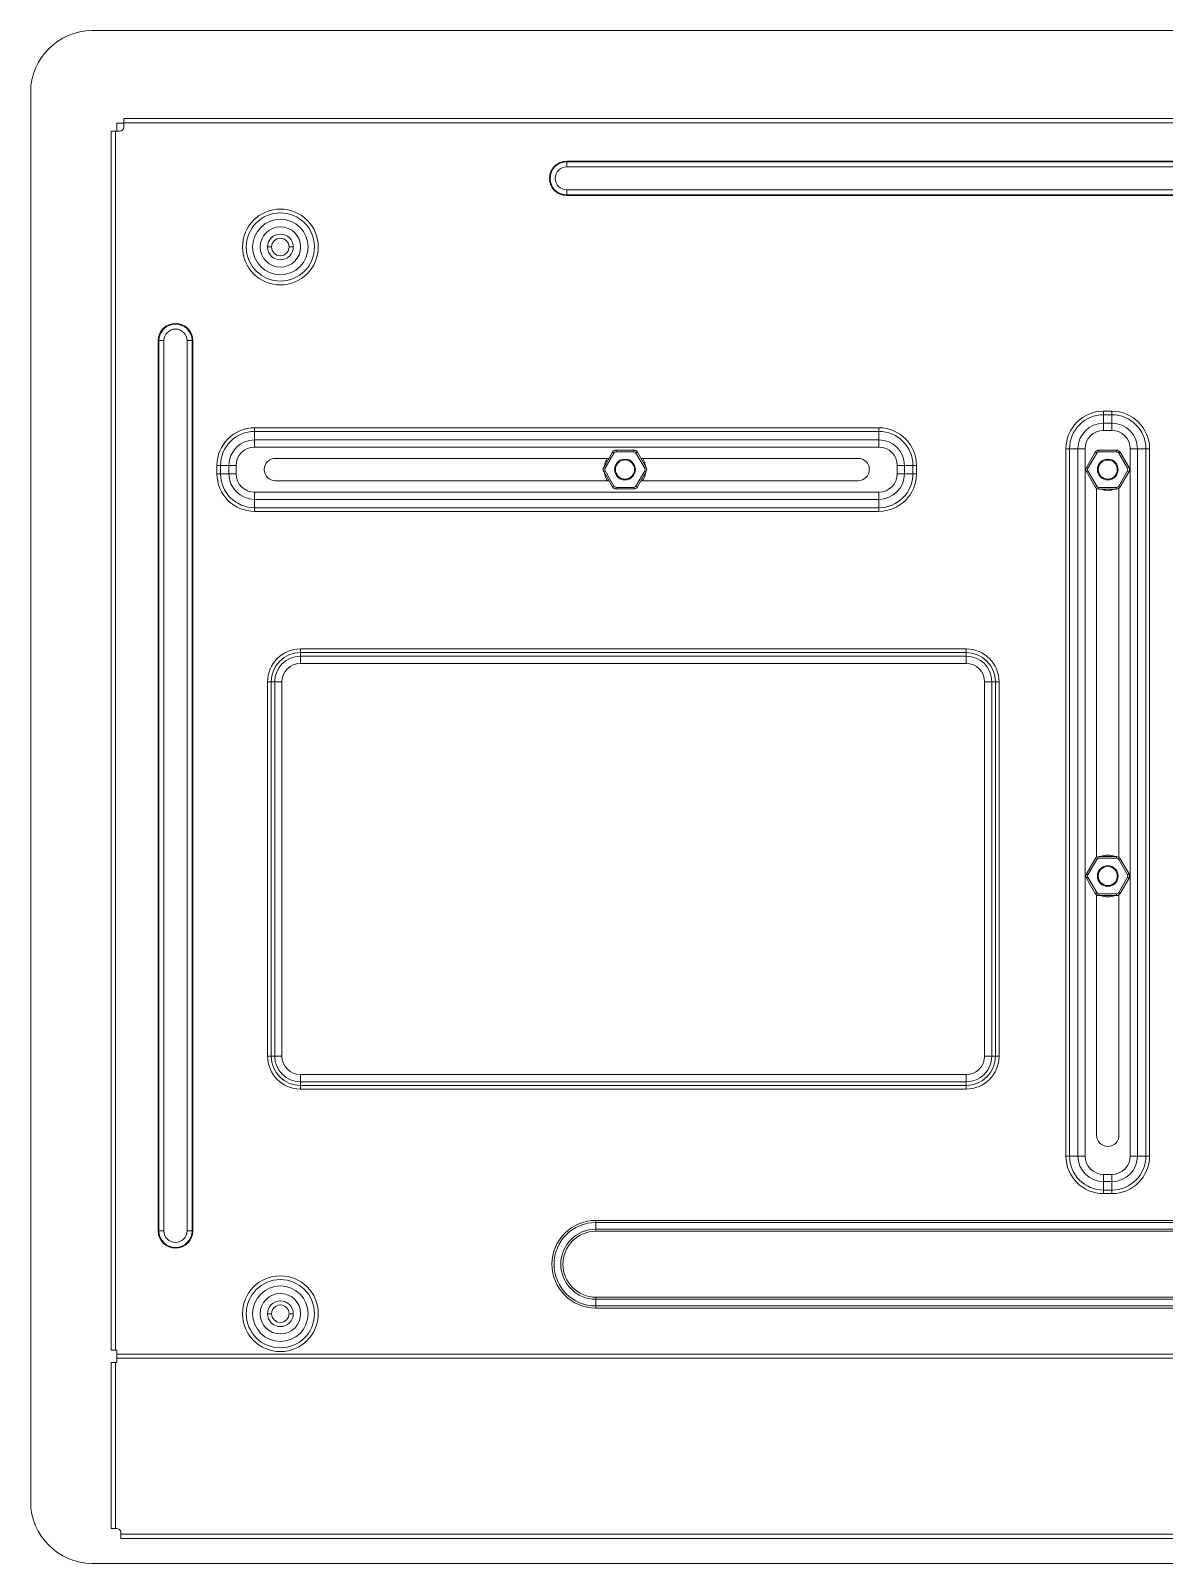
# Model space of a CAD drawing. Header units: millimetres. Extents: x 15833 to 16724, y 29277 to 29907.
# Drawn here: x 16317.5 to 16453.7, y 29552.2 to 29736.4 of the extents above; entities that cross this region are included whole.
import ezdxf

# ---------------------------------------------------------------- set-up
doc = ezdxf.new("R2010")
doc.units = ezdxf.units.MM

msp = doc.modelspace()

# ---------------------------------------------------------------- linework, layer by layer
at = {"linetype": 'Continuous', "lineweight": 0}
for p, q in [((16324.924, 29736.441), (16600.924, 29736.441)), ((16317.524, 29559.641), (16317.524, 29729.041)), ((16327.211, 29577.881), (16327.211, 29724.381)), ((16327.211, 29724.381), (16328.211, 29724.381)), ((16327.711, 29577.881), (16327.711, 29724.381)), ((16327.861, 29724.381), (16327.861, 29725.331)), ((16328.711, 29725.331), (16327.861, 29725.331)), ((16328.711, 29725.881), (16328.711, 29724.881)), ((16328.711, 29725.881), (16594.911, 29725.881)), ((16328.711, 29725.381), (16594.911, 29725.381)), ((16381.924, 29720.076), (16381.924, 29720.768)), ((16543.924, 29720.768), (16381.924, 29720.768)), ((16543.924, 29720.682), (16381.924, 29720.682)), ((16543.924, 29720.076), (16381.924, 29720.076)), ((16381.924, 29717.307), (16381.924, 29716.614)), ((16381.924, 29717.307), (16543.924, 29717.307)), ((16381.924, 29716.7), (16543.924, 29716.7)), ((16381.924, 29716.614), (16543.924, 29716.614)), ((16345.974, 29710.441), (16346.474, 29710.441)), ((16349.074, 29710.441), (16348.574, 29710.441)), ((16332.846, 29699.191), (16332.846, 29592.191)), ((16333.539, 29699.191), (16332.846, 29699.191)), ((16332.933, 29699.191), (16332.933, 29592.191)), ((16333.539, 29699.191), (16333.539, 29592.191)), ((16336.308, 29592.191), (16336.308, 29699.191)), ((16336.308, 29699.191), (16337.001, 29699.191)), ((16336.914, 29592.191), (16336.914, 29699.191)), ((16337.001, 29592.191), (16337.001, 29699.191)), ((16446.424, 29688.402), (16446.424, 29690.712)), ((16447.424, 29690.712), (16446.424, 29690.712)), ((16447.424, 29690.279), (16446.424, 29690.279)), ((16447.424, 29688.402), (16447.424, 29690.712)), ((16344.424, 29686.402), (16344.424, 29688.712)), ((16419.424, 29688.712), (16344.424, 29688.712)), ((16419.424, 29688.279), (16344.424, 29688.279)), ((16419.424, 29686.402), (16419.424, 29688.712)), ((16447.424, 29689.268), (16446.424, 29689.268)), ((16447.424, 29688.402), (16446.424, 29688.402)), ((16419.424, 29687.268), (16344.424, 29687.268)), ((16419.424, 29686.402), (16344.424, 29686.402)), ((16387.429, 29685.783), (16386.368, 29683.945)), ((16387.603, 29685.683), (16386.541, 29683.845)), ((16387.603, 29685.683), (16387.429, 29685.783)), ((16387.862, 29685.833), (16387.862, 29686.033)), ((16389.985, 29686.033), (16387.862, 29686.033)), ((16389.985, 29685.833), (16387.862, 29685.833)), ((16389.985, 29685.833), (16389.985, 29686.033)), ((16390.245, 29685.683), (16390.418, 29685.783)), ((16391.306, 29683.845), (16390.245, 29685.683)), ((16391.479, 29683.945), (16390.418, 29685.783)), ((16441.903, 29686.191), (16441.903, 29601.191)), ((16441.903, 29686.191), (16444.212, 29686.191)), ((16442.336, 29686.191), (16442.336, 29601.191)), ((16443.346, 29686.191), (16443.346, 29601.191)), ((16444.212, 29686.191), (16444.212, 29601.191)), ((16445.429, 29685.779), (16444.368, 29683.941)), ((16445.603, 29685.679), (16444.541, 29683.841)), ((16445.603, 29685.679), (16445.429, 29685.779)), ((16445.862, 29685.829), (16445.862, 29686.029)), ((16447.985, 29686.029), (16445.862, 29686.029)), ((16447.985, 29685.829), (16445.862, 29685.829)), ((16447.985, 29685.829), (16447.985, 29686.029)), ((16448.245, 29685.679), (16448.418, 29685.779)), ((16449.306, 29683.841), (16448.245, 29685.679)), ((16449.479, 29683.941), (16448.418, 29685.779)), ((16449.635, 29601.191), (16449.635, 29686.191)), ((16449.635, 29686.191), (16451.944, 29686.191)), ((16450.501, 29601.191), (16450.501, 29686.191)), ((16451.511, 29601.191), (16451.511, 29686.191)), ((16451.944, 29601.191), (16451.944, 29686.191)), ((16339.903, 29684.191), (16339.903, 29683.191)), ((16339.903, 29684.191), (16342.212, 29684.191)), ((16340.336, 29684.191), (16340.336, 29683.191)), ((16341.346, 29684.191), (16341.346, 29683.191)), ((16342.212, 29684.191), (16342.212, 29683.191)), ((16346.924, 29685.041), (16387.001, 29685.041)), ((16386.541, 29683.845), (16386.368, 29683.945)), ((16390.846, 29685.041), (16416.924, 29685.041)), ((16391.306, 29683.845), (16391.479, 29683.945)), ((16421.635, 29683.191), (16421.635, 29684.191)), ((16421.635, 29684.191), (16423.944, 29684.191)), ((16422.501, 29683.191), (16422.501, 29684.191)), ((16423.511, 29683.191), (16423.511, 29684.191)), ((16423.944, 29683.191), (16423.944, 29684.191)), ((16444.541, 29683.841), (16444.368, 29683.941)), ((16449.306, 29683.841), (16449.479, 29683.941)), ((16339.903, 29683.191), (16342.212, 29683.191)), ((16387.005, 29682.341), (16346.924, 29682.341)), ((16386.541, 29683.545), (16386.368, 29683.445)), ((16386.368, 29683.445), (16387.429, 29681.607)), ((16386.541, 29683.545), (16387.602, 29681.707)), ((16390.245, 29681.707), (16391.306, 29683.545)), ((16390.418, 29681.607), (16391.479, 29683.445)), ((16416.924, 29682.341), (16390.842, 29682.341)), ((16391.306, 29683.545), (16391.479, 29683.445)), ((16421.635, 29683.191), (16423.944, 29683.191)), ((16444.541, 29683.541), (16444.368, 29683.441)), ((16444.368, 29683.441), (16445.429, 29681.603)), ((16444.541, 29683.541), (16445.602, 29681.703)), ((16448.245, 29681.703), (16449.306, 29683.541)), ((16448.418, 29681.603), (16449.479, 29683.441)), ((16449.306, 29683.541), (16449.479, 29683.441)), ((16344.424, 29678.67), (16344.424, 29680.98)), ((16344.424, 29680.98), (16419.424, 29680.98)), ((16387.602, 29681.707), (16387.429, 29681.607)), ((16387.862, 29681.557), (16387.862, 29681.357)), ((16387.862, 29681.557), (16389.985, 29681.557)), ((16387.862, 29681.357), (16389.985, 29681.357)), ((16389.985, 29681.557), (16389.985, 29681.357)), ((16390.245, 29681.707), (16390.418, 29681.607)), ((16419.424, 29678.67), (16419.424, 29680.98)), ((16445.602, 29681.703), (16445.429, 29681.603)), ((16445.574, 29637.087), (16445.574, 29681.445)), ((16445.862, 29681.553), (16445.862, 29681.353)), ((16445.862, 29681.553), (16447.985, 29681.553)), ((16445.862, 29681.353), (16447.985, 29681.353)), ((16447.985, 29681.553), (16447.985, 29681.353)), ((16448.245, 29681.703), (16448.418, 29681.603)), ((16448.274, 29681.445), (16448.274, 29637.087)), ((16344.424, 29680.114), (16419.424, 29680.114)), ((16344.424, 29679.103), (16419.424, 29679.103)), ((16344.424, 29678.67), (16419.424, 29678.67)), ((16349.924, 29660.402), (16349.924, 29662.134)), ((16429.924, 29662.134), (16349.924, 29662.134)), ((16429.924, 29660.402), (16429.924, 29662.134)), ((16429.924, 29661.701), (16349.924, 29661.701)), ((16429.924, 29661.268), (16349.924, 29661.268)), ((16429.924, 29660.402), (16349.924, 29660.402)), ((16345.98, 29658.191), (16345.98, 29613.191)), ((16345.98, 29658.191), (16347.712, 29658.191)), ((16346.413, 29658.191), (16346.413, 29613.191)), ((16346.846, 29658.191), (16346.846, 29613.191)), ((16347.712, 29658.191), (16347.712, 29613.191)), ((16432.135, 29613.191), (16432.135, 29658.191)), ((16432.135, 29658.191), (16433.867, 29658.191)), ((16433.001, 29613.191), (16433.001, 29658.191)), ((16433.434, 29613.191), (16433.434, 29658.191)), ((16433.867, 29613.191), (16433.867, 29658.191)), ((16445.429, 29636.929), (16444.368, 29635.091)), ((16445.603, 29636.829), (16444.541, 29634.991)), ((16445.603, 29636.829), (16445.429, 29636.929)), ((16445.862, 29636.979), (16445.862, 29637.179)), ((16447.985, 29637.179), (16445.862, 29637.179)), ((16447.985, 29636.979), (16445.862, 29636.979)), ((16447.985, 29636.979), (16447.985, 29637.179)), ((16448.245, 29636.829), (16448.418, 29636.929)), ((16449.306, 29634.991), (16448.245, 29636.829)), ((16449.479, 29635.091), (16448.418, 29636.929)), ((16444.541, 29634.991), (16444.368, 29635.091)), ((16444.541, 29634.691), (16444.368, 29634.591)), ((16444.368, 29634.591), (16445.429, 29632.753)), ((16444.541, 29634.691), (16445.602, 29632.853)), ((16448.245, 29632.853), (16449.306, 29634.691)), ((16448.418, 29632.753), (16449.479, 29634.591)), ((16449.306, 29634.991), (16449.479, 29635.091)), ((16449.306, 29634.691), (16449.479, 29634.591)), ((16445.602, 29632.853), (16445.429, 29632.753)), ((16445.574, 29603.691), (16445.574, 29632.595)), ((16445.862, 29632.703), (16445.862, 29632.503)), ((16445.862, 29632.703), (16447.985, 29632.703)), ((16445.862, 29632.503), (16447.985, 29632.503)), ((16447.985, 29632.703), (16447.985, 29632.503)), ((16448.245, 29632.853), (16448.418, 29632.753)), ((16448.274, 29632.595), (16448.274, 29603.691)), ((16345.98, 29613.191), (16347.712, 29613.191)), ((16432.135, 29613.191), (16433.867, 29613.191)), ((16349.924, 29609.248), (16349.924, 29610.98)), ((16349.924, 29610.98), (16429.924, 29610.98)), ((16429.924, 29609.248), (16429.924, 29610.98)), ((16349.924, 29610.114), (16429.924, 29610.114)), ((16349.924, 29609.681), (16429.924, 29609.681)), ((16349.924, 29609.248), (16429.924, 29609.248)), ((16441.903, 29601.191), (16444.212, 29601.191)), ((16449.635, 29601.191), (16451.944, 29601.191)), ((16446.424, 29598.98), (16447.424, 29598.98)), ((16446.424, 29596.67), (16446.424, 29598.98)), ((16446.424, 29598.114), (16447.424, 29598.114)), ((16447.424, 29596.67), (16447.424, 29598.98)), ((16446.424, 29597.103), (16447.424, 29597.103)), ((16446.424, 29596.67), (16447.424, 29596.67)), ((16333.539, 29592.191), (16332.846, 29592.191)), ((16336.308, 29592.191), (16337.001, 29592.191)), ((16385.424, 29592.152), (16385.424, 29593.459)), ((16490.174, 29593.459), (16385.424, 29593.459)), ((16490.174, 29593.209), (16385.424, 29593.209)), ((16490.174, 29592.402), (16385.424, 29592.402)), ((16490.174, 29592.152), (16385.424, 29592.152)), ((16385.424, 29582.923), (16385.424, 29584.23)), ((16385.424, 29584.23), (16490.174, 29584.23)), ((16385.424, 29583.98), (16490.174, 29583.98)), ((16385.424, 29583.173), (16490.174, 29583.173)), ((16385.424, 29582.923), (16490.174, 29582.923)), ((16345.974, 29582.241), (16346.474, 29582.241)), ((16349.074, 29582.241), (16348.574, 29582.241)), ((16327.211, 29577.881), (16327.861, 29577.881)), ((16327.861, 29576.381), (16327.861, 29577.881)), ((16327.861, 29577.381), (16490.174, 29577.381)), ((16327.211, 29556.441), (16327.211, 29576.381)), ((16327.211, 29576.381), (16327.861, 29576.381)), ((16327.711, 29556.441), (16327.711, 29576.381)), ((16482.924, 29576.881), (16327.861, 29576.881)), ((16327.211, 29556.441), (16327.861, 29556.441)), ((16328.361, 29555.241), (16328.361, 29555.941)), ((16595.261, 29555.741), (16328.361, 29555.741)), ((16595.261, 29555.241), (16328.361, 29555.241)), ((16600.924, 29552.241), (16324.924, 29552.241))]:
    msp.add_line(p, q, dxfattribs=at)
for centre, radius in [((16347.524, 29710.441), 4.553), ((16347.524, 29710.441), 4.1), ((16347.524, 29710.441), 3.338), ((16347.524, 29710.441), 2.431), ((16347.524, 29710.441), 1.55), ((16347.524, 29710.441), 1.05), ((16388.924, 29683.695), 1.25), ((16388.924, 29683.695), 1.15), ((16446.924, 29683.691), 1.25), ((16446.924, 29683.691), 1.15), ((16446.924, 29634.841), 1.25), ((16446.924, 29634.841), 1.15), ((16347.524, 29582.241), 4.553), ((16347.524, 29582.241), 4.1), ((16347.524, 29582.241), 3.338), ((16347.524, 29582.241), 2.431), ((16347.524, 29582.241), 1.55), ((16347.524, 29582.241), 1.05)]:
    msp.add_circle(centre, radius, dxfattribs=at)
for centre, radius, start, end in [((16324.924, 29729.041), 7.4, 90, 180), ((16328.211, 29724.881), 0.5, 270, 0), ((16381.924, 29718.691), 2.077, 90, 270), ((16381.924, 29718.691), 1.991, 90, 270), ((16381.924, 29718.691), 1.385, 90, 270), ((16334.924, 29699.191), 2.077, 0, 180), ((16334.924, 29699.191), 1.991, 0, 180), ((16334.924, 29699.191), 1.385, 0, 180), ((16446.424, 29686.191), 4.521, 90, 180), ((16446.424, 29686.191), 4.088, 90, 180), ((16447.424, 29686.191), 4.521, 0, 90), ((16447.424, 29686.191), 4.088, 0, 90), ((16344.424, 29684.191), 4.521, 90, 180), ((16344.424, 29684.191), 4.088, 90, 180), ((16419.424, 29684.191), 4.521, 0, 90), ((16419.424, 29684.191), 4.088, 0, 90), ((16446.424, 29686.191), 3.077, 90, 180), ((16446.424, 29686.191), 2.211, 90, 180), ((16447.424, 29686.191), 3.077, 0, 90), ((16447.424, 29686.191), 2.211, 0, 90), ((16344.424, 29684.191), 3.077, 90, 180), ((16344.424, 29684.191), 2.211, 90, 180), ((16387.862, 29685.533), 0.5, 89.99613, 149.99613), ((16387.862, 29685.533), 0.3, 89.99613, 149.99613), ((16389.985, 29685.533), 0.5, 29.99613, 89.99613), ((16389.985, 29685.533), 0.3, 29.99613, 89.99613), ((16419.424, 29684.191), 3.077, 0, 90), ((16419.424, 29684.191), 2.211, 0, 90), ((16445.862, 29685.529), 0.5, 89.99613, 149.99613), ((16445.862, 29685.529), 0.3, 89.99613, 149.99613), ((16447.985, 29685.529), 0.5, 29.99613, 89.99613), ((16447.985, 29685.529), 0.3, 29.99613, 89.99613), ((16346.924, 29683.691), 1.35, 90, 270), ((16386.801, 29683.695), 0.5, 149.99613, 209.99613), ((16388.924, 29683.695), 2.5, 147.37428, 170.08411), ((16386.801, 29683.695), 0.3, 149.99613, 209.99613), ((16388.924, 29683.695), 2.5, 9.66324, 32.65417), ((16391.046, 29683.695), 0.3, 329.99613, 29.99613), ((16391.046, 29683.695), 0.5, 329.99613, 29.99613), ((16416.924, 29683.691), 1.35, 270, 90), ((16444.801, 29683.691), 0.5, 149.99613, 209.99613), ((16444.801, 29683.691), 0.3, 149.99613, 209.99613), ((16449.046, 29683.691), 0.3, 329.99613, 29.99613), ((16449.046, 29683.691), 0.5, 329.99613, 29.99613), ((16344.424, 29683.191), 4.521, 180, 270), ((16344.424, 29683.191), 4.088, 180, 270), ((16344.424, 29683.191), 3.077, 180, 270), ((16344.424, 29683.191), 2.211, 180, 270), ((16388.924, 29683.695), 2.5, 189.66324, 212.87157), ((16388.924, 29683.695), 2.5, 327.15521, 350.08411), ((16419.424, 29683.191), 4.521, 270, 0), ((16419.424, 29683.191), 4.088, 270, 0), ((16419.424, 29683.191), 3.077, 270, 0), ((16419.424, 29683.191), 2.211, 270, 0), ((16387.862, 29681.857), 0.5, 209.99613, 269.99613), ((16387.862, 29681.857), 0.3, 209.99613, 269.99613), ((16389.985, 29681.857), 0.3, 269.99613, 329.99613), ((16389.985, 29681.857), 0.5, 269.99613, 329.99613), ((16445.862, 29681.853), 0.5, 209.99613, 269.99613), ((16445.862, 29681.853), 0.3, 209.99613, 269.99613), ((16446.924, 29683.691), 2.5, 249.5408, 290.45254), ((16447.985, 29681.853), 0.3, 269.99613, 329.99613), ((16447.985, 29681.853), 0.5, 269.99613, 329.99613), ((16349.924, 29658.191), 3.943, 90, 180), ((16429.924, 29658.191), 3.943, 0, 90), ((16349.924, 29658.191), 3.51, 90, 180), ((16349.924, 29658.191), 3.077, 90, 180), ((16349.924, 29658.191), 2.211, 90, 180), ((16429.924, 29658.191), 3.51, 0, 90), ((16429.924, 29658.191), 3.077, 0, 90), ((16429.924, 29658.191), 2.211, 0, 90), ((16445.862, 29636.679), 0.5, 89.99613, 149.99613), ((16445.862, 29636.679), 0.3, 89.99613, 149.99613), ((16446.924, 29634.841), 2.5, 69.5408, 110.45254), ((16447.985, 29636.679), 0.5, 29.99613, 89.99613), ((16447.985, 29636.679), 0.3, 29.99613, 89.99613), ((16444.801, 29634.841), 0.5, 149.99613, 209.99613), ((16444.801, 29634.841), 0.3, 149.99613, 209.99613), ((16449.046, 29634.841), 0.3, 329.99613, 29.99613), ((16449.046, 29634.841), 0.5, 329.99613, 29.99613), ((16445.862, 29633.003), 0.5, 209.99613, 269.99613), ((16445.862, 29633.003), 0.3, 209.99613, 269.99613), ((16446.924, 29634.841), 2.5, 249.5408, 290.45254), ((16447.985, 29633.003), 0.3, 269.99613, 329.99613), ((16447.985, 29633.003), 0.5, 269.99613, 329.99613), ((16349.924, 29613.191), 3.943, 180, 270), ((16349.924, 29613.191), 3.51, 180, 270), ((16349.924, 29613.191), 3.077, 180, 270), ((16349.924, 29613.191), 2.211, 180, 270), ((16429.924, 29613.191), 3.943, 270, 0), ((16429.924, 29613.191), 3.51, 270, 0), ((16429.924, 29613.191), 3.077, 270, 0), ((16429.924, 29613.191), 2.211, 270, 0), ((16446.924, 29603.691), 1.35, 180, 0), ((16446.424, 29601.191), 4.521, 180, 270), ((16446.424, 29601.191), 4.088, 180, 270), ((16446.424, 29601.191), 3.077, 180, 270), ((16446.424, 29601.191), 2.211, 180, 270), ((16447.424, 29601.191), 4.521, 270, 0), ((16447.424, 29601.191), 4.088, 270, 0), ((16447.424, 29601.191), 3.077, 270, 0), ((16447.424, 29601.191), 2.211, 270, 0), ((16334.924, 29592.191), 2.077, 180, 0), ((16334.924, 29592.191), 1.991, 180, 0), ((16334.924, 29592.191), 1.385, 180, 0), ((16385.424, 29588.191), 5.268, 90, 270), ((16385.424, 29588.191), 5.018, 90, 270), ((16385.424, 29588.191), 4.211, 90, 270), ((16385.424, 29588.191), 3.961, 90, 270), ((16324.924, 29559.641), 7.4, 180, 270), ((16327.861, 29555.941), 0.5, 0, 90)]:
    msp.add_arc(centre, radius, start, end, dxfattribs=at)

doc.saveas('drawing.dxf')
